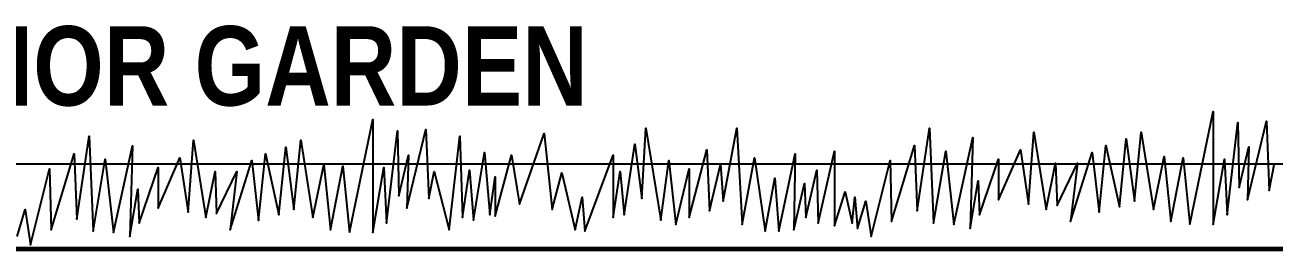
# Model space of a CAD drawing. Header units: millimetres. Extents: x -249630 to 95394, y -188036 to 109963.
# Drawn here: x -71488 to -68730, y 95551 to 96045 of the extents above; entities that cross this region are included whole.
import ezdxf

# ---------------------------------------------------------------- set-up
doc = ezdxf.new("R2010")
doc.units = ezdxf.units.MM
for name, color, linetype in [('Layer5', 84, 'Continuous'), ('SUBTITULOS', 90, 'Continuous'), ('VEREDA', 1, 'Continuous')]:
    doc.layers.add(name, color=color, linetype=linetype)
doc.layers.add('MUROS', color=6, linetype='Continuous', lineweight=60)
doc.styles.add('SUBTITULOS(E)', font='swisscbi.ttf', dxfattribs={"oblique": 15, "height": 0.2})

msp = doc.modelspace()

# ---------------------------------------------------------------- linework, layer by layer
at = {"layer": 'Layer5'}
for points in [[(-68915.932, 95605.655), (-68864.809, 95854.974), (-68864.809, 95605.655), (-68840.041, 95749.484), (-68834.049, 95626.766), (-68810.081, 95830.298), (-68807.085, 95686.628), (-68786.113, 95776.422), (-68789.109, 95659.69), (-68747.165, 95833.291), (-68741.174, 95680.642), (-68729.19, 95740.504)], [(-70771.426, 95587.538), (-70720.304, 95836.856), (-70720.304, 95587.538), (-70695.535, 95731.366), (-70689.543, 95608.648), (-70665.575, 95812.181), (-70662.579, 95668.511), (-70641.608, 95758.304), (-70644.603, 95641.573), (-70602.66, 95815.174), (-70596.668, 95662.524), (-70584.684, 95722.387), (-70551.728, 95593.683), (-70527.761, 95800.208), (-70521.769, 95620.621), (-70506.789, 95725.38), (-70497.801, 95614.635), (-70473.834, 95764.291), (-70461.85, 95626.607), (-70449.866, 95710.415), (-70449.866, 95623.614), (-70413.914, 95758.304), (-70395.938, 95650.552), (-70342.011, 95806.194), (-70324.035, 95638.58), (-70303.064, 95719.394), (-70273.104, 95593.683), (-70258.124, 95665.518), (-70252.132, 95590.69), (-70189.217, 95758.304), (-70189.217, 95620.621), (-70174.237, 95722.387), (-70165.249, 95626.607), (-70141.281, 95782.249), (-70126.302, 95662.524), (-70117.313, 95818.167), (-70084.358, 95614.635), (-70066.382, 95746.332), (-70051.403, 95605.655), (-70021.443, 95728.373), (-70021.443, 95620.621), (-69982.495, 95770.277), (-69976.503, 95635.586), (-69952.536, 95737.352), (-69946.544, 95656.538), (-69916.584, 95818.167), (-69904.6, 95605.655), (-69877.636, 95752.318), (-69853.669, 95590.69), (-69832.697, 95707.421), (-69823.709, 95590.69), (-69787.758, 95761.298), (-69790.753, 95593.683), (-69766.786, 95695.449), (-69763.79, 95620.621), (-69739.822, 95725.38), (-69736.826, 95608.648), (-69700.875, 95767.284), (-69700.875, 95602.662), (-69676.907, 95677.49), (-69661.927, 95608.648), (-69655.935, 95665.518), (-69649.943, 95596.676), (-69631.967, 95656.538), (-69619.984, 95578.717), (-69578.04, 95746.332), (-69575.044, 95611.641), (-69524.113, 95779.256), (-69518.121, 95635.586), (-69491.157, 95818.167), (-69482.169, 95608.648), (-69455.205, 95767.284), (-69437.23, 95605.655), (-69395.286, 95797.215), (-69401.278, 95596.676), (-69383.302, 95701.435), (-69380.306, 95626.607), (-69338.363, 95749.325), (-69338.363, 95659.531), (-69290.427, 95770.277), (-69272.451, 95650.552), (-69260.468, 95809.187), (-69233.504, 95638.58), (-69212.532, 95740.346), (-69209.536, 95647.559), (-69164.597, 95740.346), (-69179.576, 95611.641), (-69131.641, 95764.291), (-69116.661, 95632.593), (-69101.682, 95779.256), (-69071.722, 95644.566), (-69056.742, 95794.222), (-69038.766, 95656.538), (-69023.786, 95809.187), (-68996.823, 95638.58), (-68972.855, 95755.311), (-68957.875, 95611.641), (-68930.912, 95752.318), (-68915.932, 95605.655)], [(-71505.438, 95578.559), (-71487.461, 95638.421), (-71475.478, 95560.6), (-71433.534, 95728.214), (-71430.538, 95593.524), (-71379.607, 95761.139), (-71373.615, 95617.469), (-71346.651, 95800.049), (-71337.664, 95590.531), (-71310.7, 95749.166), (-71292.724, 95587.538), (-71250.78, 95779.097), (-71256.772, 95578.559), (-71238.797, 95683.318), (-71235.8, 95608.49), (-71193.857, 95731.208), (-71193.857, 95641.414), (-71145.922, 95752.159), (-71127.946, 95632.435), (-71115.962, 95791.07), (-71088.998, 95620.462), (-71068.026, 95722.228), (-71065.03, 95629.442), (-71020.091, 95722.228), (-71035.071, 95593.524), (-70987.136, 95746.173), (-70972.156, 95614.476), (-70957.176, 95761.139), (-70927.216, 95626.448), (-70912.236, 95776.104), (-70894.261, 95638.421), (-70879.281, 95791.07), (-70852.317, 95620.462), (-70828.349, 95737.194), (-70813.369, 95593.524), (-70786.406, 95734.201), (-70771.426, 95587.538)]]:
    msp.add_lwpolyline(points, dxfattribs=at)
at = {"layer": 'MUROS'}
msp.add_lwpolyline([(-81262.213, 95551.303), (-67982.415, 95551.303)], dxfattribs=at)
at = {"layer": 'VEREDA'}
msp.add_lwpolyline([(-68357.415, 95738.803), (-74482.415, 95738.803)], dxfattribs=at)

# ---------------------------------------------------------------- texts
at = {"layer": 'SUBTITULOS', "linetype": 'ByBlock', "style": 'SUBTITULOS(E)'}
msp.add_text('INTERIOR GARDEN', height=175, dxfattribs=at).set_placement((-72126.953, 95867.828))

doc.saveas('drawing.dxf')
